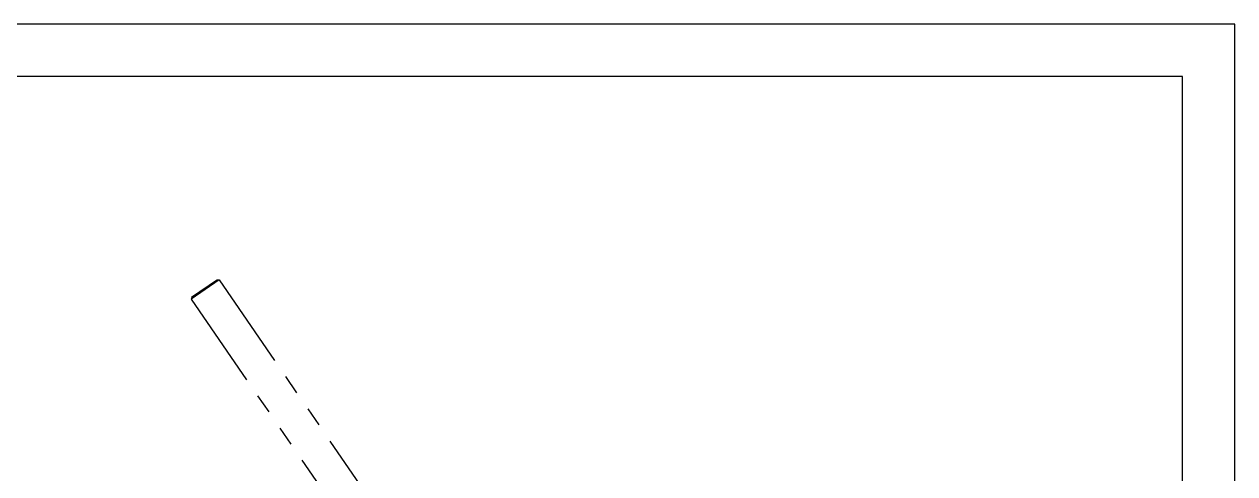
# Model space of a CAD drawing. Header units: millimetres. Extents: x -18 to 16800, y -464 to 11880.
# Drawn here: x 12161 to 16800, y 10157 to 11880 of the extents above; entities that cross this region are included whole.
import ezdxf

# ---------------------------------------------------------------- set-up
doc = ezdxf.new("R2010")
doc.units = ezdxf.units.MM
doc.header["$LTSCALE"] = 400
for name, pattern in [('F', [0.75, 0.5, -0.25]), ('G', [2, 1.25, -0.25, 0.25, -0.25]), ('K', [2.5, 1.25, -0.25, 0.25, -0.25, 0.25, -0.25])]:
    doc.linetypes.add(name, pattern=pattern)
for name, color, linetype in [('01', 7, 'Continuous'), ('02', 1, 'Continuous'), ('04', 2, 'F'), ('05', 4, 'G'), ('07', 6, 'K')]:
    doc.layers.add(name, color=color, linetype=linetype)

# ---------------------------------------------------------------- blocks, each defined once
blk = doc.blocks.new('Q7')
at = {"layer": '07', "color": 6, "linetype": 'K', "ltscale": 0.75}
for p, q in [((51080.3, 2544.9), (50973.2, 2471.3)), ((51074.2, 2545), (50975.3, 2477)), ((51074.2, 2545), (51076.2, 2542.1)), ((51080.3, 2544.9), (52243.7, 852.2)), ((50973.2, 2471.3), (52136.6, 778.5)), ((50975.3, 2477), (50977.3, 2474.1))]:
    blk.add_line(p, q, dxfattribs=at)
blk = doc.blocks.new('*U131')
at = {"layer": '01'}
for points in [[(415, 292), (25, 292)], [(415, 5), (415, 292)]]:
    blk.add_lwpolyline(points, dxfattribs=at)
at = {"layer": '02'}
for points in [[(420, 297), (0, 297)], [(420, 0), (420, 297)]]:
    blk.add_lwpolyline(points, dxfattribs=at)

msp = doc.modelspace()

# ---------------------------------------------------------------- block references
at = {"layer": '04', "xscale": 40, "yscale": 40, "zscale": 40}
msp.add_blockref('*U131', (0, 0), dxfattribs=at)
at = {"layer": '05'}
msp.add_blockref('Q7', (-38172.5, 8355.3), dxfattribs=at)

doc.saveas('drawing.dxf')
